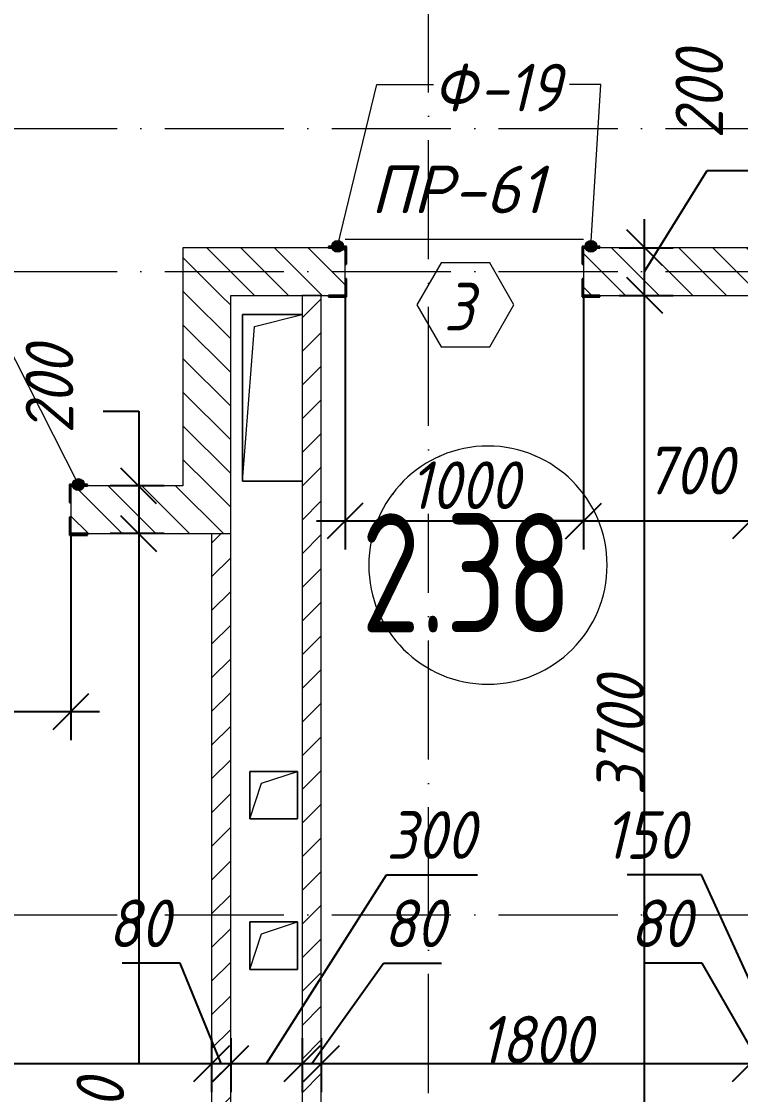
# Model space of a CAD drawing. Header units: millimetres. Extents: x -6064 to 178764, y -5836 to 29924.
# Drawn here: x 91152 to 94169, y 7045 to 11550 of the extents above; entities that cross this region are included whole.
import ezdxf

# ---------------------------------------------------------------- set-up
doc = ezdxf.new("R2010")
doc.units = ezdxf.units.MM
doc.linetypes.add('50_200_ШТРИХ_1Т_ш5_п1_п1_', pattern=[700, 500, -100, 0, -100])
doc.layers.add('A-ANNO-DIMS', color=7, linetype='Continuous')
for name, color, linetype, lineweight in [('A-AREA-IDEN', 7, 'Continuous', 9), ('A-DOOR-IDEN', 7, 'Continuous', 9), ('A-FLOR', 7, 'Continuous', 9), ('A-GENM', 7, 'Continuous', 9), ('A-GENM-1', 7, 'Continuous', 25), ('A-GENM-IDEN', 7, 'Continuous', 9), ('Оси-1', 7, '50_200_ШТРИХ_1Т_ш5_п1_п1_', 9)]:
    doc.layers.add(name, color=color, linetype=linetype, lineweight=lineweight)
for name, color, linetype, lineweight, true_color in [('A-WALL-FNSH-2', 7, 'Continuous', 13, 0xce0000), ('A-WALL-FNSH-3', 7, 'Continuous', 13, 0x008000), ('A-WALL-PATT-2', 7, 'Continuous', 5, 0xce0000), ('A-WALL-PATT-3', 7, 'Continuous', 5, 0x008000)]:
    doc.layers.add(name, color=color, linetype=linetype, lineweight=lineweight, true_color=true_color)
doc.styles.add('ISOCPEUR_I_2', font='isocpeui.ttf', dxfattribs={"width": 0.9, "height": 200})
doc.styles.add('ISOCPEUR_I_4', font='isocpeui.ttf', dxfattribs={"height": 200})
doc.styles.add('СПДС', font='ГОСТ тип А.ttf', dxfattribs={"width": 0.9})
doc.dimstyles.new('ISO-2_0_0_9К_СРЕДНИЙ', dxfattribs={"dimscale": 304.8, "dimtxt": 199.196235, "dimasz": 0.492126, "dimexe": 0.393701, "dimexo": 0, "dimgap": 0, "dimtad": 1, "dimdec": 0, "dimzin": 0, "dimdsep": 46, "dimtxsty": 'ISOCPEUR_I_2', "dimblk1": 'OBLIQUE', "dimblk2": 'OBLIQUE', "dimsah": 1, "dimcen": 0.09, "dimdle": 0.393701, "dimazin": 0, "dimtfac": 1, "dimtdec": 4, "dimtix": 1, "dimtmove": 1, "dimatfit": 3, "dimfxl": 1, "dimtvp": 1, "dimtolj": 1, "dimtzin": 0, "dimarcsym": 2})
doc.dimstyles.new('ISO-2_0_0_9К_СРЕДНИЙ_1', dxfattribs={"dimscale": 304.8, "dimtxt": 199.196235, "dimasz": 0.492126, "dimexe": 0.393701, "dimexo": 0, "dimgap": 0, "dimtad": 1, "dimdec": 0, "dimzin": 0, "dimdsep": 46, "dimtxsty": 'ISOCPEUR_I_2', "dimblk1": 'OBLIQUE', "dimblk2": 'OBLIQUE', "dimsah": 1, "dimcen": 0.09, "dimdle": 0.393701, "dimazin": 0, "dimtfac": 1, "dimtdec": 4, "dimtix": 1, "dimtmove": 2, "dimatfit": 3, "dimfxl": 1, "dimtvp": 1, "dimtolj": 1, "dimtzin": 0, "dimarcsym": 2})
doc.dimstyles.new('ISO-2_0_0_9К_СРЕДНИЙ_2', dxfattribs={"dimscale": 304.8, "dimtxt": 199.196235, "dimasz": 0.492126, "dimexe": 0.393701, "dimexo": 0, "dimgap": 0, "dimtad": 1, "dimdec": 0, "dimzin": 0, "dimdsep": 46, "dimtxsty": 'ISOCPEUR_I_2', "dimblk1": 'OBLIQUE', "dimblk2": 'OBLIQUE', "dimsah": 1, "dimcen": 0.09, "dimdle": 0.393701, "dimazin": 0, "dimtfac": 1, "dimtdec": 4, "dimtix": 1, "dimtmove": 0, "dimatfit": 3, "dimfxl": 1, "dimtvp": 1, "dimtolj": 1, "dimtzin": 0, "dimarcsym": 2})
doc.dimstyles.new('ISO-2_0_0_9К_СРЕДНИЙ_ФОН', dxfattribs={"dimscale": 304.8, "dimtxt": 199.196235, "dimasz": 0.492126, "dimexe": 0.393701, "dimexo": 0, "dimgap": 0.164042, "dimtad": 1, "dimdec": 0, "dimdsep": 46, "dimtxsty": 'ISOCPEUR_I_2', "dimblk1": 'OBLIQUE', "dimblk2": 'OBLIQUE', "dimsah": 1, "dimcen": 0.09, "dimdle": 0.393701, "dimazin": 0, "dimtfac": 1, "dimtdec": 4, "dimtix": 1, "dimtmove": 2, "dimatfit": 3, "dimfxl": 1, "dimtvp": 1, "dimtfill": 1, "dimtolj": 1, "dimtzin": 0, "dimarcsym": 2})
doc.dimstyles.new('ISO-2_0_0_9К_СРЕДНИЙ_ФОН_1', dxfattribs={"dimscale": 304.8, "dimtxt": 199.196235, "dimasz": 0.492126, "dimexe": 0.393701, "dimexo": 0, "dimgap": 0.164042, "dimtad": 1, "dimdec": 0, "dimdsep": 46, "dimtxsty": 'ISOCPEUR_I_2', "dimblk1": 'OBLIQUE', "dimblk2": 'OBLIQUE', "dimsah": 1, "dimcen": 0.09, "dimdle": 0.393701, "dimazin": 0, "dimtfac": 1, "dimtdec": 4, "dimtix": 1, "dimtmove": 0, "dimatfit": 3, "dimfxl": 1, "dimtvp": 1, "dimtfill": 1, "dimtolj": 1, "dimtzin": 0, "dimarcsym": 2})
pattern_1 = [(45, (0, 0), (-70.71068, 70.71068), [])]
pattern_2 = [(135, (0, 0), (-70.71068, -70.71068), [])]

# ---------------------------------------------------------------- blocks, each defined once
blk = doc.blocks.new('AR_Отверстие прямоугольное _в плите_ - AR_Отверстие прямоугольное _в плите_-27106972-АР1_1_Кладочный план 2 этажа')
at = {"layer": 'A-GENM'}
for p, q in [((125, 350), (-125, 350)), ((-125, 350), (-125, -350)), ((-75, 300), (125, 350)), ((-125, -350), (-75, 300)), ((-125, -350), (125, -350))]:
    blk.add_line(p, q, dxfattribs=at)
blk = doc.blocks.new('AR_Отверстие прямоугольное _в плите_ - AR_Отверстие прямоугольное _в плите_-V72-АР1_1_Кладочный план 2 этажа')
at = {"layer": 'A-GENM'}
for p, q in [((100, 100), (-100, 100)), ((-100, 100), (-100, -100)), ((-50, 50), (100, 100)), ((100, -100), (100, 100)), ((-100, -100), (-50, 50)), ((-100, -100), (100, -100))]:
    blk.add_line(p, q, dxfattribs=at)
blk = doc.blocks.new('Фахверк_СКБ_Уголок - Ф-19_200х3980 h-28533769-АР1_1_Кладочный план 2 этажа')
at = {"layer": 'A-GENM-1'}
for p, q in [((200, 156), (125, 156)), ((125, 156), (125, 81)), ((131, 81), (131, 150)), ((131, 150), (200, 150)), ((200, 150), (200, 156)), ((125, 81), (131, 81)), ((131, 19), (125, 19)), ((125, 19), (125, -56)), ((131, -50), (131, 19)), ((125, -56), (200, -56)), ((200, -50), (131, -50)), ((200, -56), (200, -50))]:
    blk.add_line(p, q, dxfattribs=at)
blk = doc.blocks.new('_Oblique')
at = {"color": 0, "linetype": 'ByBlock', "lineweight": -2}
blk.add_line((-0.5, -0.5), (0.5, 0.5), dxfattribs=at)
blk = doc.blocks.new('DIMBLOCK1-АР1_1_Кладочный план 2 этажа')
at = {"layer": 'A-ANNO-DIMS', "color": 0, "lineweight": -2, "transparency": 16777216}
for p, q in [((91494.5, 9914.3), (91644.5, 9914.3)), ((91644.5, 9914.3), (91644.5, 9600)), ((91644.5, 9720), (91644.5, 9280)), ((91750.6, 9600), (91524.5, 9600)), ((91750.6, 9400), (91524.5, 9400))]:
    blk.add_line(p, q, dxfattribs=at)
at = {"layer": 'Defpoints', "color": 0, "transparency": 16777216}
for p in [(91750.6, 9600), (91644.5, 9400), (91750.6, 9400)]:
    blk.add_point(p, dxfattribs=at)
at = {"layer": 'A-ANNO-DIMS', "color": 0, "lineweight": -2, "transparency": 16777216, "xscale": 150, "yscale": 150, "zscale": 150}
for p, rotation in [((91644.5, 9600), 90), ((91644.5, 9400), 270)]:
    blk.add_blockref('_Oblique', p, dxfattribs=dict(at, rotation=rotation))
at = {"layer": 'A-ANNO-DIMS', "color": 0, "transparency": 16777216, "insert": (91170, 9820), "char_height": 200, "width": 455.087, "attachment_point": 1, "rotation": 90, "line_spacing_factor": 1.149209, "style": 'ISOCPEUR_I_2'}
blk.add_mtext('\\A1;200', dxfattribs=at)
blk = doc.blocks.new('DIMBLOCK2-АР1_1_Кладочный план 2 этажа')
at = {"layer": 'A-ANNO-DIMS', "color": 0, "lineweight": -2, "transparency": 16777216}
for p, q in [((91644.5, 9520), (91644.5, 7179.7)), ((91750.6, 9400), (91524.5, 9400)), ((91644.5, 5060), (91644.5, 6658)), ((91948, 5180), (91524.5, 5180))]:
    blk.add_line(p, q, dxfattribs=at)
at = {"layer": 'Defpoints', "color": 0, "transparency": 16777216}
for p in [(91750.6, 9400), (91644.5, 5180), (91948, 5180)]:
    blk.add_point(p, dxfattribs=at)
at = {"layer": 'A-ANNO-DIMS', "color": 0, "lineweight": -2, "transparency": 16777216, "xscale": 150, "yscale": 150, "zscale": 150}
for p, rotation in [((91644.5, 9400), 90), ((91644.5, 5180), 270)]:
    blk.add_blockref('_Oblique', p, dxfattribs=dict(at, rotation=rotation))
at = {"layer": 'A-ANNO-DIMS', "color": 0, "transparency": 16777216, "insert": (91383.2, 6606.3), "char_height": 200, "width": 625.17, "attachment_point": 1, "rotation": 90, "line_spacing_factor": 1.149209, "style": 'ISOCPEUR_I_2'}
blk.add_mtext('\\A1;4220', dxfattribs=at)
blk = doc.blocks.new('DIMBLOCK7-АР1_1_Кладочный план 2 этажа')
at = {"layer": 'A-ANNO-DIMS', "color": 0, "lineweight": -2, "transparency": 16777216}
for p, q in [((89610, 7281.5), (89610, 7055.4)), ((91950, 7281.5), (91950, 7055.4)), ((89490, 7175.4), (92070, 7175.4))]:
    blk.add_line(p, q, dxfattribs=at)
at = {"layer": 'Defpoints', "color": 0, "transparency": 16777216}
for p in [(89610, 7281.5), (91950, 7281.5), (91950, 7175.4)]:
    blk.add_point(p, dxfattribs=at)
at = {"layer": 'A-ANNO-DIMS', "color": 0, "lineweight": -2, "transparency": 16777216, "xscale": 150, "yscale": 150, "zscale": 150, "rotation": 180}
blk.add_blockref('_Oblique', (89610, 7175.4), dxfattribs=at)
at = {"layer": 'A-ANNO-DIMS', "color": 0, "lineweight": -2, "transparency": 16777216, "xscale": 150, "yscale": 150, "zscale": 150}
blk.add_blockref('_Oblique', (91950, 7175.4), dxfattribs=at)
at = {"layer": 'A-ANNO-DIMS', "color": 0, "transparency": 16777216, "insert": (90780, 7275.4), "char_height": 200, "width": 625.17, "attachment_point": 5, "style": 'ISOCPEUR_I_2'}
blk.add_mtext('\\A1;2340', dxfattribs=at)
blk = doc.blocks.new('DIMBLOCK8-АР1_1_Кладочный план 2 этажа')
at = {"layer": 'A-ANNO-DIMS', "color": 0, "lineweight": -2, "transparency": 16777216}
for p, q in [((91818.3, 7597.1), (91574.5, 7597.1)), ((91990, 7175.4), (91818.3, 7597.1)), ((91950, 7281.5), (91950, 7055.4)), ((92030, 7281.5), (92030, 7055.4)), ((91830, 7175.4), (92150, 7175.4))]:
    blk.add_line(p, q, dxfattribs=at)
at = {"layer": 'Defpoints', "color": 0, "transparency": 16777216}
for p in [(91950, 7281.5), (92030, 7281.5), (92030, 7175.4)]:
    blk.add_point(p, dxfattribs=at)
at = {"layer": 'A-ANNO-DIMS', "color": 0, "lineweight": -2, "transparency": 16777216, "xscale": 150, "yscale": 150, "zscale": 150, "rotation": 180}
blk.add_blockref('_Oblique', (91950, 7175.4), dxfattribs=at)
at = {"layer": 'A-ANNO-DIMS', "color": 0, "lineweight": -2, "transparency": 16777216, "xscale": 150, "yscale": 150, "zscale": 150}
blk.add_blockref('_Oblique', (92030, 7175.4), dxfattribs=at)
at = {"layer": 'A-ANNO-DIMS', "color": 0, "transparency": 16777216, "insert": (91515, 7863.8), "char_height": 200, "width": 303.391, "attachment_point": 1, "line_spacing_factor": 1.149209, "style": 'ISOCPEUR_I_2'}
blk.add_mtext('\\A1;80', dxfattribs=at)
blk = doc.blocks.new('DIMBLOCK9-АР1_1_Кладочный план 2 этажа')
at = {"layer": 'A-ANNO-DIMS', "color": 0, "lineweight": -2, "transparency": 16777216}
for p, q in [((92180, 7175.4), (92683.1, 7968)), ((92683.1, 7968), (93065.5, 7968)), ((92030, 7281.5), (92030, 7055.4)), ((92330, 7281.5), (92330, 7055.4)), ((91910, 7175.4), (92450, 7175.4))]:
    blk.add_line(p, q, dxfattribs=at)
at = {"layer": 'Defpoints', "color": 0, "transparency": 16777216}
for p in [(92030, 7281.5), (92330, 7281.5), (92330, 7175.4)]:
    blk.add_point(p, dxfattribs=at)
at = {"layer": 'A-ANNO-DIMS', "color": 0, "lineweight": -2, "transparency": 16777216, "xscale": 150, "yscale": 150, "zscale": 150, "rotation": 180}
blk.add_blockref('_Oblique', (92030, 7175.4), dxfattribs=at)
at = {"layer": 'A-ANNO-DIMS', "color": 0, "lineweight": -2, "transparency": 16777216, "xscale": 150, "yscale": 150, "zscale": 150}
blk.add_blockref('_Oblique', (92330, 7175.4), dxfattribs=at)
at = {"layer": 'A-ANNO-DIMS', "color": 0, "transparency": 16777216, "insert": (92683.1, 8234.7), "char_height": 200, "width": 455.087, "attachment_point": 1, "line_spacing_factor": 1.149209, "style": 'ISOCPEUR_I_2'}
blk.add_mtext('\\A1;300', dxfattribs=at)
blk = doc.blocks.new('DIMBLOCK10-АР1_1_Кладочный план 2 этажа')
at = {"layer": 'A-ANNO-DIMS', "color": 0, "lineweight": -2, "transparency": 16777216}
for p, q in [((92370, 7175.4), (92670.5, 7597.1)), ((92670.5, 7597.1), (92914.3, 7597.1)), ((92330, 7281.5), (92330, 7055.4)), ((92410, 7281.5), (92410, 7055.4)), ((92210, 7175.4), (92530, 7175.4))]:
    blk.add_line(p, q, dxfattribs=at)
at = {"layer": 'Defpoints', "color": 0, "transparency": 16777216}
for p in [(92330, 7281.5), (92410, 7281.5), (92410, 7175.4)]:
    blk.add_point(p, dxfattribs=at)
at = {"layer": 'A-ANNO-DIMS', "color": 0, "lineweight": -2, "transparency": 16777216, "xscale": 150, "yscale": 150, "zscale": 150, "rotation": 180}
blk.add_blockref('_Oblique', (92330, 7175.4), dxfattribs=at)
at = {"layer": 'A-ANNO-DIMS', "color": 0, "lineweight": -2, "transparency": 16777216, "xscale": 150, "yscale": 150, "zscale": 150}
blk.add_blockref('_Oblique', (92410, 7175.4), dxfattribs=at)
at = {"layer": 'A-ANNO-DIMS', "color": 0, "transparency": 16777216, "insert": (92670.5, 7863.8), "char_height": 200, "width": 303.391, "attachment_point": 1, "line_spacing_factor": 1.149209, "style": 'ISOCPEUR_I_2'}
blk.add_mtext('\\A1;80', dxfattribs=at)
blk = doc.blocks.new('DIMBLOCK11-АР1_1_Кладочный план 2 этажа')
at = {"layer": 'A-ANNO-DIMS', "color": 0, "lineweight": -2, "transparency": 16777216}
for p, q in [((92410, 7281.5), (92410, 7055.4)), ((94210, 7281.5), (94210, 7055.4)), ((92290, 7175.4), (94330, 7175.4))]:
    blk.add_line(p, q, dxfattribs=at)
at = {"layer": 'Defpoints', "color": 0, "transparency": 16777216}
for p in [(92410, 7281.5), (94210, 7281.5), (94210, 7175.4)]:
    blk.add_point(p, dxfattribs=at)
at = {"layer": 'A-ANNO-DIMS', "color": 0, "lineweight": -2, "transparency": 16777216, "xscale": 150, "yscale": 150, "zscale": 150, "rotation": 180}
blk.add_blockref('_Oblique', (92410, 7175.4), dxfattribs=at)
at = {"layer": 'A-ANNO-DIMS', "color": 0, "lineweight": -2, "transparency": 16777216, "xscale": 150, "yscale": 150, "zscale": 150}
blk.add_blockref('_Oblique', (94210, 7175.4), dxfattribs=at)
at = {"layer": 'A-ANNO-DIMS', "color": 0, "transparency": 16777216, "insert": (93310, 7275.4), "char_height": 200, "width": 560.814, "attachment_point": 5, "style": 'ISOCPEUR_I_2'}
blk.add_mtext('\\A1;1800', dxfattribs=at)
blk = doc.blocks.new('DIMBLOCK12-АР1_1_Кладочный план 2 этажа')
at = {"layer": 'A-ANNO-DIMS', "color": 0, "lineweight": -2, "transparency": 16777216}
for p, q in [((94007.9, 7597.1), (93764.1, 7597.1)), ((94250, 7175.4), (94007.9, 7597.1)), ((94210, 7281.5), (94210, 7055.4)), ((94290, 7281.5), (94290, 7055.4)), ((94090, 7175.4), (94410, 7175.4))]:
    blk.add_line(p, q, dxfattribs=at)
at = {"layer": 'Defpoints', "color": 0, "transparency": 16777216}
for p in [(94210, 7281.5), (94290, 7281.5), (94290, 7175.4)]:
    blk.add_point(p, dxfattribs=at)
at = {"layer": 'A-ANNO-DIMS', "color": 0, "lineweight": -2, "transparency": 16777216, "xscale": 150, "yscale": 150, "zscale": 150, "rotation": 180}
blk.add_blockref('_Oblique', (94210, 7175.4), dxfattribs=at)
at = {"layer": 'A-ANNO-DIMS', "color": 0, "lineweight": -2, "transparency": 16777216, "xscale": 150, "yscale": 150, "zscale": 150}
blk.add_blockref('_Oblique', (94290, 7175.4), dxfattribs=at)
at = {"layer": 'A-ANNO-DIMS', "color": 0, "transparency": 16777216, "insert": (93704.5, 7863.8), "char_height": 200, "width": 303.391, "attachment_point": 1, "line_spacing_factor": 1.149209, "style": 'ISOCPEUR_I_2'}
blk.add_mtext('\\A1;80', dxfattribs=at)
blk = doc.blocks.new('DIMBLOCK13-АР1_1_Кладочный план 2 этажа')
at = {"layer": 'A-ANNO-DIMS', "color": 0, "lineweight": -2, "transparency": 16777216}
for p, q in [((94005.6, 7968), (93693.9, 7968)), ((94365, 7175.4), (94005.6, 7968)), ((94290, 7281.5), (94290, 7055.4)), ((94440, 7281.5), (94440, 7055.4)), ((94170, 7175.4), (94560, 7175.4))]:
    blk.add_line(p, q, dxfattribs=at)
at = {"layer": 'Defpoints', "color": 0, "transparency": 16777216}
for p in [(94290, 7281.5), (94440, 7281.5), (94440, 7175.4)]:
    blk.add_point(p, dxfattribs=at)
at = {"layer": 'A-ANNO-DIMS', "color": 0, "lineweight": -2, "transparency": 16777216, "xscale": 150, "yscale": 150, "zscale": 150, "rotation": 180}
blk.add_blockref('_Oblique', (94290, 7175.4), dxfattribs=at)
at = {"layer": 'A-ANNO-DIMS', "color": 0, "lineweight": -2, "transparency": 16777216, "xscale": 150, "yscale": 150, "zscale": 150}
blk.add_blockref('_Oblique', (94440, 7175.4), dxfattribs=at)
at = {"layer": 'A-ANNO-DIMS', "color": 0, "transparency": 16777216, "insert": (93596.5, 8234.7), "char_height": 200, "width": 409.118, "attachment_point": 1, "line_spacing_factor": 1.149209, "style": 'ISOCPEUR_I_2'}
blk.add_mtext('\\A1;150', dxfattribs=at)
blk = doc.blocks.new('DIMBLOCK173-АР1_1_Кладочный план 2 этажа')
at = {"layer": 'A-ANNO-DIMS', "color": 0, "lineweight": -2, "transparency": 16777216}
for p, q in [((89910, 9392), (89910, 8533.2)), ((91360, 9392), (91360, 8533.2)), ((89790, 8653.2), (91480, 8653.2))]:
    blk.add_line(p, q, dxfattribs=at)
at = {"layer": 'Defpoints', "color": 0, "transparency": 16777216}
for p in [(89910, 9392), (91360, 9392), (91360, 8653.2)]:
    blk.add_point(p, dxfattribs=at)
at = {"layer": 'A-ANNO-DIMS', "color": 0, "lineweight": -2, "transparency": 16777216, "xscale": 150, "yscale": 150, "zscale": 150, "rotation": 180}
blk.add_blockref('_Oblique', (89910, 8653.2), dxfattribs=at)
at = {"layer": 'A-ANNO-DIMS', "color": 0, "lineweight": -2, "transparency": 16777216, "xscale": 150, "yscale": 150, "zscale": 150}
blk.add_blockref('_Oblique', (91360, 8653.2), dxfattribs=at)
at = {"layer": 'A-ANNO-DIMS', "color": 0, "transparency": 16777216, "insert": (90635, 8753.2), "char_height": 200, "width": 579.201, "attachment_point": 5, "style": 'ISOCPEUR_I_2'}
blk.add_mtext('\\A1;1450', dxfattribs=at)
blk = doc.blocks.new('AAR_СКБ_Марка_Двери_Перемычка и проем - Марка перемычки и проема-25306769-АР1_1_Кладочный план 2 этажа')
at = {"layer": 'A-DOOR-IDEN'}
for p, q in [((-5, 0), (5, 0)), ((-0.968, -0.984), (-1.986, -2.747)), ((1.067, -0.984), (-0.968, -0.984)), ((2.085, -2.747), (1.067, -0.984)), ((-1.986, -2.747), (-0.968, -4.509)), ((1.067, -4.509), (2.085, -2.747)), ((-0.968, -4.509), (1.067, -4.509))]:
    blk.add_line(p, q, dxfattribs=at)
blk = doc.blocks.new('DIMBLOCK502-АР1_1_Кладочный план 2 этажа')
at = {"layer": 'A-ANNO-DIMS', "color": 0, "lineweight": -2, "transparency": 16777216}
for p, q in [((92510, 10397), (92510, 9333.2)), ((93510, 10400), (93510, 9333.2)), ((92390, 9453.2), (93630, 9453.2))]:
    blk.add_line(p, q, dxfattribs=at)
at = {"layer": 'Defpoints', "color": 0, "transparency": 16777216}
for p in [(92510, 10397), (93510, 10400), (93510, 9453.2)]:
    blk.add_point(p, dxfattribs=at)
at = {"layer": 'A-ANNO-DIMS', "color": 0, "lineweight": -2, "transparency": 16777216, "xscale": 150, "yscale": 150, "zscale": 150, "rotation": 180}
blk.add_blockref('_Oblique', (92510, 9453.2), dxfattribs=at)
at = {"layer": 'A-ANNO-DIMS', "color": 0, "lineweight": -2, "transparency": 16777216, "xscale": 150, "yscale": 150, "zscale": 150}
blk.add_blockref('_Oblique', (93510, 9453.2), dxfattribs=at)
at = {"layer": 'A-ANNO-DIMS', "color": 0, "transparency": 16777216, "insert": (93010, 9603.2), "char_height": 200, "width": 560.814, "attachment_point": 5, "style": 'ISOCPEUR_I_2', "bg_fill": 3, "box_fill_scale": 1.1, "bg_fill_color": 256, "bg_fill_true_color": 13158600, "bg_fill_transparency": 0}
blk.add_mtext('\\A1;1000', dxfattribs=at)
blk = doc.blocks.new('DIMBLOCK503-АР1_1_Кладочный план 2 этажа')
at = {"layer": 'A-ANNO-DIMS', "color": 0, "lineweight": -2, "transparency": 16777216}
for p, q in [((93510, 10400), (93510, 9333.2)), ((94210, 10400), (94210, 9333.2)), ((93510, 9453.2), (93360, 9453.2)), ((93510, 9453.2), (94210, 9453.2)), ((94210, 9453.2), (94360, 9453.2))]:
    blk.add_line(p, q, dxfattribs=at)
at = {"layer": 'Defpoints', "color": 0, "transparency": 16777216}
for p in [(93510, 10400), (94210, 10400), (94210, 9453.2)]:
    blk.add_point(p, dxfattribs=at)
at = {"layer": 'A-ANNO-DIMS', "color": 0, "lineweight": -2, "transparency": 16777216, "xscale": 150, "yscale": 150, "zscale": 150}
blk.add_blockref('_Oblique', (93510, 9453.2), dxfattribs=at)
at = {"layer": 'A-ANNO-DIMS', "color": 0, "transparency": 16777216, "insert": (93766.2, 9764.5), "char_height": 200, "width": 455.087, "attachment_point": 1, "line_spacing_factor": 1.149209, "style": 'ISOCPEUR_I_2', "bg_fill": 3, "box_fill_scale": 1.1, "bg_fill_color": 256, "bg_fill_true_color": 13158600, "bg_fill_transparency": 0}
blk.add_mtext('\\A1;700', dxfattribs=at)
at = {"layer": 'A-ANNO-DIMS', "color": 0, "lineweight": -2, "transparency": 16777216, "xscale": 150, "yscale": 150, "zscale": 150, "rotation": 180}
blk.add_blockref('_Oblique', (94210, 9453.2), dxfattribs=at)
blk = doc.blocks.new('DIMBLOCK526-АР1_1_Кладочный план 2 этажа')
at = {"layer": 'A-ANNO-DIMS', "color": 0, "lineweight": -2, "transparency": 16777216}
for p, q in [((93766.4, 6580), (93766.4, 10520)), ((93660.3, 10400), (93886.4, 10400)), ((93660.3, 6700), (93886.4, 6700))]:
    blk.add_line(p, q, dxfattribs=at)
at = {"layer": 'Defpoints', "color": 0, "transparency": 16777216}
for p in [(93660.3, 10400), (93766.4, 10400), (93660.3, 6700)]:
    blk.add_point(p, dxfattribs=at)
at = {"layer": 'A-ANNO-DIMS', "color": 0, "lineweight": -2, "transparency": 16777216, "xscale": 150, "yscale": 150, "zscale": 150}
for p, rotation in [((93766.4, 10400), 90), ((93766.4, 6700), 270)]:
    blk.add_blockref('_Oblique', p, dxfattribs=dict(at, rotation=rotation))
at = {"layer": 'A-ANNO-DIMS', "color": 0, "transparency": 16777216, "insert": (93665.1, 8550), "char_height": 200, "width": 606.782, "attachment_point": 5, "rotation": 90, "style": 'ISOCPEUR_I_2'}
blk.add_mtext('\\A1;3700', dxfattribs=at)
blk = doc.blocks.new('DIMBLOCK527-АР1_1_Кладочный план 2 этажа')
at = {"layer": 'A-ANNO-DIMS', "color": 0, "lineweight": -2, "transparency": 16777216}
for p, q in [((93766.4, 10500), (94029.1, 10924.6)), ((94029.1, 10924.6), (94411.5, 10924.6)), ((93766.4, 10280), (93766.4, 10720)), ((93660.3, 10600), (93886.4, 10600)), ((93660.3, 10400), (93886.4, 10400))]:
    blk.add_line(p, q, dxfattribs=at)
at = {"layer": 'Defpoints', "color": 0, "transparency": 16777216}
for p in [(93660.3, 10600), (93766.4, 10600), (93660.3, 10400)]:
    blk.add_point(p, dxfattribs=at)
at = {"layer": 'A-ANNO-DIMS', "color": 0, "lineweight": -2, "transparency": 16777216, "xscale": 150, "yscale": 150, "zscale": 150}
for p, rotation in [((93766.4, 10600), 90), ((93766.4, 10400), 270)]:
    blk.add_blockref('_Oblique', p, dxfattribs=dict(at, rotation=rotation))
at = {"layer": 'A-ANNO-DIMS', "color": 0, "transparency": 16777216, "insert": (93895.8, 11057.9), "char_height": 200, "width": 455.087, "attachment_point": 1, "rotation": 90, "line_spacing_factor": 1.149209, "style": 'ISOCPEUR_I_2'}
blk.add_mtext('\\A1;200', dxfattribs=at)
blk = doc.blocks.new('Марка_Помещения - Номер-25198446-Объем проектирования 2 этажа')
at = {"layer": 'A-AREA-IDEN'}
for start, end in [(360, 180), (180, 360)]:
    blk.add_arc((0, 0), 2.5, start, end, dxfattribs=at)

msp = doc.modelspace()

# ---------------------------------------------------------------- hatches: boundary and pattern name
at = {"layer": 'A-GENM-IDEN'}
h = msp.add_hatch(color=256, dxfattribs=at)
edge = h.paths.add_edge_path(flags=0)
edge.add_arc((92478.5, 10606), 25, 0, 360)
h = msp.add_hatch(color=256, dxfattribs=at)
edge = h.paths.add_edge_path(flags=0)
edge.add_arc((93541.5, 10606), 25, 0, 360)
h = msp.add_hatch(color=256, dxfattribs=at)
edge = h.paths.add_edge_path(flags=0)
edge.add_arc((91391.5, 9606), 25, 0, 360)
at = {"layer": 'A-WALL-PATT-2'}
h = msp.add_hatch(dxfattribs=at)
h.set_pattern_fill('FP_22', color=256, style=0, pattern_type=2)
h.set_pattern_definition(pattern_2)
h.paths.add_polyline_path([(93579, 10400), (94210, 10400), (94210, 10600), (93510, 10600), (93510, 10400)], flags=0)
h.paths.add_polyline_path([(91830, 10400), (92510, 10400), (92510, 10600), (91830, 10600)], flags=0)
h = msp.add_hatch(dxfattribs=at)
h.set_pattern_fill('FP_22', color=256, style=0, pattern_type=2)
h.set_pattern_definition(pattern_2)
h.paths.add_polyline_path([(91830, 9600), (92030, 9600), (92030, 10400), (91830, 10400)], flags=0)
h = msp.add_hatch(dxfattribs=at)
h.set_pattern_fill('FP_22', color=256, style=0, pattern_type=2)
h.set_pattern_definition(pattern_2)
h.paths.add_polyline_path([(92030, 9400), (92030, 9600), (91360, 9600), (91360, 9400), (91429, 9400)], flags=0)
h.paths.add_polyline_path([(89610, 9400), (89910, 9400), (89910, 9600), (89610, 9600), (89610, 9469)], flags=0)
at = {"layer": 'A-WALL-PATT-3'}
h = msp.add_hatch(dxfattribs=at)
h.set_pattern_fill('FP_24', color=256, style=0, pattern_type=2)
h.set_pattern_definition(pattern_1)
h.paths.add_polyline_path([(92330, 6700), (92410, 6700), (92410, 10400), (92330, 10400), (92330, 8674.8)], flags=0)
h = msp.add_hatch(dxfattribs=at)
h.set_pattern_fill('FP_24', color=256, style=0, pattern_type=2)
h.set_pattern_definition(pattern_1)
h.paths.add_polyline_path([(92030, 100), (92030, 3690), (92022.6, 3690), (92022.6, 3725.5), (91957.4, 3725.5), (91957.4, 3690), (91950, 3690), (91950, 106), (91999, 106), (91999, 100)], flags=0)
h.paths.add_polyline_path([(92022.6, 5184.5), (92022.6, 5220), (92030, 5220), (92030, 9400), (91950, 9400), (91950, 5220), (91957.4, 5220), (91957.4, 5184.5)], flags=0)

# ---------------------------------------------------------------- linework, layer by layer
at = {"layer": 'A-FLOR'}
for p, q in [((92080, 10320), (92330, 10320)), ((92080, 9620), (92080, 10320)), ((92330, 9620), (92080, 9620)), ((92110, 8402), (92310, 8402)), ((92110, 8202), (92110, 8402)), ((92310, 8402), (92310, 8202)), ((92310, 8202), (92110, 8202)), ((92110, 7770), (92310, 7770)), ((92110, 7570), (92110, 7770)), ((92310, 7770), (92310, 7570)), ((92310, 7570), (92110, 7570))]:
    msp.add_line(p, q, dxfattribs=at)
at = {"layer": 'A-GENM-IDEN'}
for p, q in [((92478.5, 10606), (92643.4, 11284.8)), ((92643.4, 11284.8), (92880.3, 11284.8)), ((93582.7, 11284.8), (93451.7, 11284.8)), ((93541.5, 10606), (93582.7, 11284.8)), ((91391.5, 9606), (91075.6, 10229.7))]:
    msp.add_line(p, q, dxfattribs=at)
for centre in [(92478.5, 10606), (93541.5, 10606), (91391.5, 9606)]:
    msp.add_circle(centre, 25, dxfattribs=at)
at = {"layer": 'A-WALL-FNSH-2'}
for p, q in [((92441, 10600), (91830, 10600)), ((91830, 10600), (91830, 9600)), ((94210, 10600), (93579, 10600)), ((92510, 10469), (92510, 10531)), ((93510, 10531), (93510, 10469)), ((92030, 10400), (92441, 10400)), ((93579, 10400), (94210, 10400)), ((91830, 9600), (91429, 9600)), ((91360, 9531), (91360, 9469)), ((91429, 9400), (92030, 9400))]:
    msp.add_line(p, q, dxfattribs=at)
at = {"layer": 'A-WALL-FNSH-3'}
for p, q in [((92030, 6700), (92030, 10400)), ((92330, 10400), (92330, 6700)), ((92410, 10400), (92330, 10400)), ((92410, 6700), (92410, 10400)), ((91950, 9400), (91950, 5220))]:
    msp.add_line(p, q, dxfattribs=at)
at = {"layer": 'Оси-1'}
for p, q in [((92860, -4150), (92860, 28636.9)), ((-4160, 11100), (125951.6, 11100)), ((-4160, 10500), (125951.6, 10500)), ((-4160, 7800), (125951.6, 7800))]:
    msp.add_line(p, q, dxfattribs=at)

# ---------------------------------------------------------------- block references
at = {"layer": 'A-DOOR-IDEN', "xscale": 99.99999999999993, "yscale": 99.99999999999993, "zscale": 99.99999999999993}
msp.add_blockref('AAR_СКБ_Марка_Двери_Перемычка и проем - Марка перемычки и проема-25306769-АР1_1_Кладочный план 2 этажа', (93010, 10635.4), dxfattribs=at)
at = {"layer": 'A-GENM'}
for name, p in [('AR_Отверстие прямоугольное _в плите_ - AR_Отверстие прямоугольное _в плите_-27106972-АР1_1_Кладочный план 2 этажа', (92205, 9970)), ('AR_Отверстие прямоугольное _в плите_ - AR_Отверстие прямоугольное _в плите_-V72-АР1_1_Кладочный план 2 этажа', (92210, 8302)), ('AR_Отверстие прямоугольное _в плите_ - AR_Отверстие прямоугольное _в плите_-V72-АР1_1_Кладочный план 2 этажа', (92210, 7670))]:
    msp.add_blockref(name, p, dxfattribs=at)
at = {"layer": 'A-GENM-1', "rotation": 180}
msp.add_blockref('Фахверк_СКБ_Уголок - Ф-19_200х3980 h-28533769-АР1_1_Кладочный план 2 этажа', (92641, 10550), dxfattribs=at)
at = {"layer": 'A-GENM-1'}
for p in [(93379, 10450), (91229, 9450)]:
    msp.add_blockref('Фахверк_СКБ_Уголок - Ф-19_200х3980 h-28533769-АР1_1_Кладочный план 2 этажа', p, dxfattribs=at)

# ---------------------------------------------------------------- texts
at = {"layer": 'A-DOOR-IDEN', "insert": (92923.8, 10452.7), "char_height": 200, "width": 158.734, "attachment_point": 1, "style": 'ISOCPEUR_I_2'}
msp.add_mtext('\\fISOCPEUR|b0|i1|c204|p34|;\\W.9;3', dxfattribs=at)
at = {"layer": 'A-GENM-IDEN', "char_height": 200, "attachment_point": 1}
for s, insert, width, style in [('\\fISOCPEUR|b0|i1|c204|p34|;\\W.9;Ф', (92880.3, 11372.4), 230.886, 'ISOCPEUR_I_2'), ('\\fISOCPEUR|b0|i1|c204|p34|;\\W.9;Ф', (92880.3, 11372.4), 230.886, 'ISOCPEUR_I_2'), ('-19', (93070.8, 11372.4), 432.911, 'ISOCPEUR_I_2'), ('-19', (93070.8, 11372.4), 432.911, 'ISOCPEUR_I_2'), ('ПР', (92617.2, 10944.6), 416.877, 'ISOCPEUR_I_4'), ('-61', (92961.2, 10944.6), 481.012, 'ISOCPEUR_I_4')]:
    msp.add_mtext(s, dxfattribs=dict(at, insert=insert, width=width, style=style))

# ---------------------------------------------------------------- dimensions: what is measured, and where the dimension line sits
at = {"layer": 'A-ANNO-DIMS'}
for base, p1, p2, dimstyle, override, picture, middle in [((91644.5, 9400), (91750.6, 9600), (91750.6, 9400), 'ISO-2_0_0_9К_СРЕДНИЙ', {"dimpost": '<>', "dimfxl": 200}, 'DIMBLOCK1-АР1_1_Кладочный план 2 этажа', (91516.5, 9914.3)), ((91644.5, 5180), (91750.6, 9400), (91948, 5180), 'ISO-2_0_0_9К_СРЕДНИЙ_1', {"dimpost": '<>', "dimfxl": 4224.614495}, 'DIMBLOCK2-АР1_1_Кладочный план 2 этажа', (91516.5, 6918.8))]:
    dim = msp.add_linear_dim(base=base, p1=p1, p2=p2, angle=90, dimstyle=dimstyle, override=override, dxfattribs=at)
    dim.commit()
    dim.dimension.update_dxf_attribs({"geometry": picture, "text_midpoint": middle, "dimtype": 160, "text_rotation": 90})
for base, p1, p2, override, picture, middle in [((91360, 8653.2), (89910, 9392), (91360, 9392), {"dimpost": '<>', "dimfxl": 1450}, 'DIMBLOCK173-АР1_1_Кладочный план 2 этажа', (90635, 8753.2)), ((91950, 7175.4), (89610, 7281.5), (91950, 7281.5), {"dimpost": '<>', "dimfxl": 2340}, 'DIMBLOCK7-АР1_1_Кладочный план 2 этажа', (90780, 7275.4)), ((94210, 7175.4), (92410, 7281.5), (94210, 7281.5), {"dimpost": '<>', "dimfxl": 1800}, 'DIMBLOCK11-АР1_1_Кладочный план 2 этажа', (93310, 7275.4))]:
    dim = msp.add_linear_dim(base=base, p1=p1, p2=p2, dimstyle='ISO-2_0_0_9К_СРЕДНИЙ_2', override=override, dxfattribs=at)
    dim.commit()
    dim.dimension.update_dxf_attribs({"geometry": picture, "text_midpoint": middle})
for base, p1, p2, override, picture, middle in [((92330, 7175.4), (92030, 7281.5), (92330, 7281.5), {"dimpost": '<>', "dimfxl": 300}, 'DIMBLOCK9-АР1_1_Кладочный план 2 этажа', (92683.1, 7968)), ((94440, 7175.4), (94290, 7281.5), (94440, 7281.5), {"dimpost": '<>', "dimfxl": 150.00006}, 'DIMBLOCK13-АР1_1_Кладочный план 2 этажа', (94005.6, 7968)), ((92030, 7175.4), (91950, 7281.5), (92030, 7281.5), {"dimpost": '<>', "dimfxl": 80}, 'DIMBLOCK8-АР1_1_Кладочный план 2 этажа', (91818.3, 7597.1)), ((92410, 7175.4), (92330, 7281.5), (92410, 7281.5), {"dimpost": '<>', "dimfxl": 80}, 'DIMBLOCK10-АР1_1_Кладочный план 2 этажа', (92670.5, 7597.1)), ((94290, 7175.4), (94210, 7281.5), (94290, 7281.5), {"dimpost": '<>', "dimfxl": 80}, 'DIMBLOCK12-АР1_1_Кладочный план 2 этажа', (94007.9, 7597.1))]:
    dim = msp.add_linear_dim(base=base, p1=p1, p2=p2, dimstyle='ISO-2_0_0_9К_СРЕДНИЙ', override=override, dxfattribs=at)
    dim.commit()
    dim.dimension.update_dxf_attribs({"geometry": picture, "text_midpoint": middle, "dimtype": 160})

# ---------------------------------------------------------------- next in the draw order: dimensions: what is measured, and where the dimension line sits
dim = msp.add_linear_dim(base=(93510, 9453.2), p1=(92510, 10397), p2=(93510, 10400), dimstyle='ISO-2_0_0_9К_СРЕДНИЙ_ФОН_1', override={"dimpost": '<>', "dimfxl": 1000.004645}, dxfattribs=at)
dim.commit()
dim.dimension.update_dxf_attribs({"geometry": 'DIMBLOCK502-АР1_1_Кладочный план 2 этажа', "text_midpoint": (93010, 9603.2)})

# ---------------------------------------------------------------- next in the draw order: dimensions: what is measured, and where the dimension line sits
dim = msp.add_linear_dim(base=(94210, 9453.2), p1=(93510, 10400), p2=(94210, 10400), dimstyle='ISO-2_0_0_9К_СРЕДНИЙ_ФОН', override={"dimpost": '<>', "dimfxl": 699.99994}, dxfattribs=at)
dim.commit()
dim.dimension.update_dxf_attribs({"geometry": 'DIMBLOCK503-АР1_1_Кладочный план 2 этажа', "text_midpoint": (93993.8, 9631.2), "dimtype": 160})

# ---------------------------------------------------------------- next in the draw order: block references
at = {"layer": 'A-AREA-IDEN', "xscale": 199.9999999999999, "yscale": 199.9999999999999, "zscale": 199.9999999999999}
msp.add_blockref('Марка_Помещения - Номер-25198446-Объем проектирования 2 этажа', (93109.1, 9267.7), dxfattribs=at)

# ---------------------------------------------------------------- next in the draw order: texts
at = {"layer": 'A-AREA-IDEN', "insert": (92577.7, 9484.9), "char_height": 500, "width": 1327.594, "attachment_point": 1, "style": 'СПДС'}
msp.add_mtext('2.38', dxfattribs=at)

# ---------------------------------------------------------------- next in the draw order: dimensions: what is measured, and where the dimension line sits
at = {"layer": 'A-ANNO-DIMS'}
dim = msp.add_linear_dim(base=(93766.4, 10600), p1=(93660.3, 10400), p2=(93660.3, 10600), angle=90, dimstyle='ISO-2_0_0_9К_СРЕДНИЙ', override={"dimpost": '<>', "dimfxl": 200}, dxfattribs=at)
dim.commit()
dim.dimension.update_dxf_attribs({"geometry": 'DIMBLOCK527-АР1_1_Кладочный план 2 этажа', "text_midpoint": (94029.1, 10924.6), "dimtype": 160, "text_rotation": 90})
dim = msp.add_linear_dim(base=(93766.4, 10400), p1=(93660.3, 6700), p2=(93660.3, 10400), angle=90, dimstyle='ISO-2_0_0_9К_СРЕДНИЙ_2', override={"dimpost": '<>', "dimfxl": 3699.999991}, dxfattribs=at)
dim.commit()
dim.dimension.update_dxf_attribs({"geometry": 'DIMBLOCK526-АР1_1_Кладочный план 2 этажа', "text_midpoint": (93665.1, 8550)})

doc.saveas('drawing.dxf')
